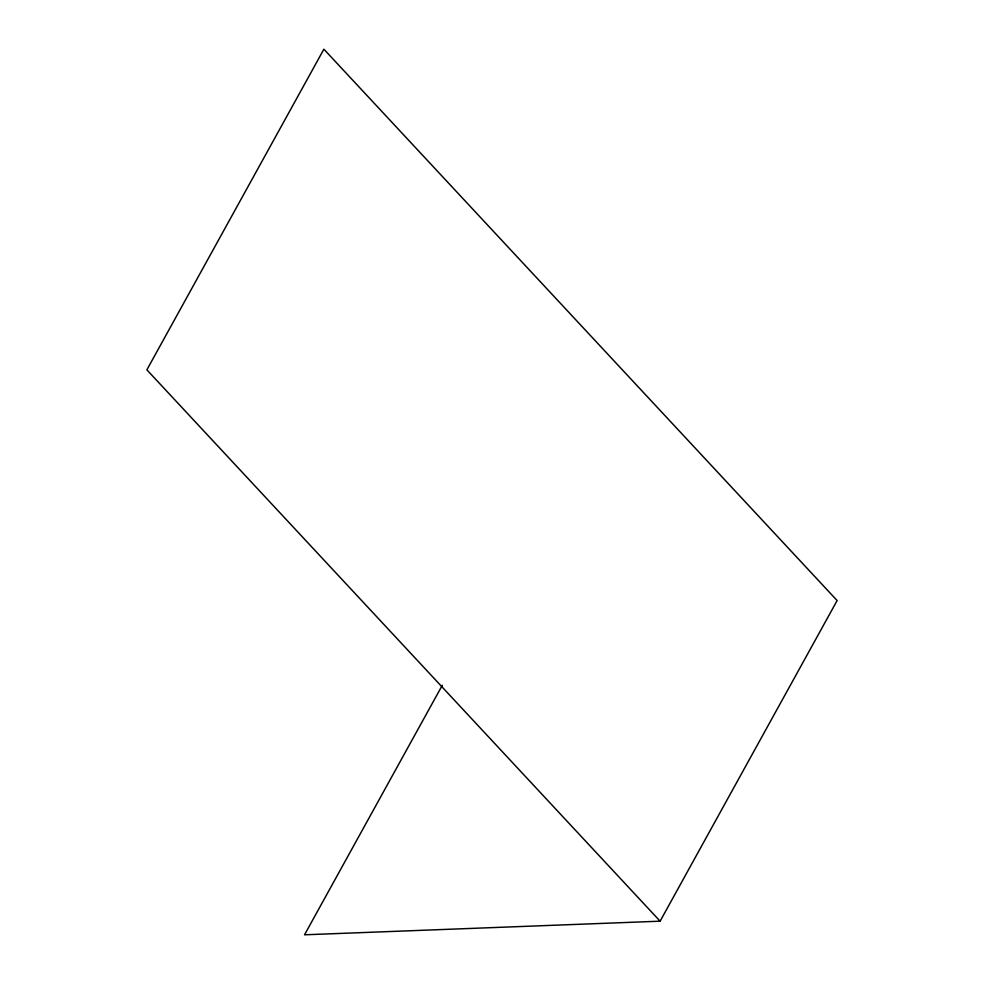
<?xml version="1.0" encoding="UTF-8"?>
<svg xmlns="http://www.w3.org/2000/svg" width="984" height="984" viewBox="0 0 984 984"><rect width="100%" height="100%" fill="white"/><g stroke="black" fill="none" stroke-linecap="round" stroke-linejoin="round"><path stroke-width="1.48" d="M442.296 685.27L304.536 934.8L660.116 921.184L837.126 600.548L323.884 49.2L146.874 369.836L660.116 921.184"/></g></svg>
